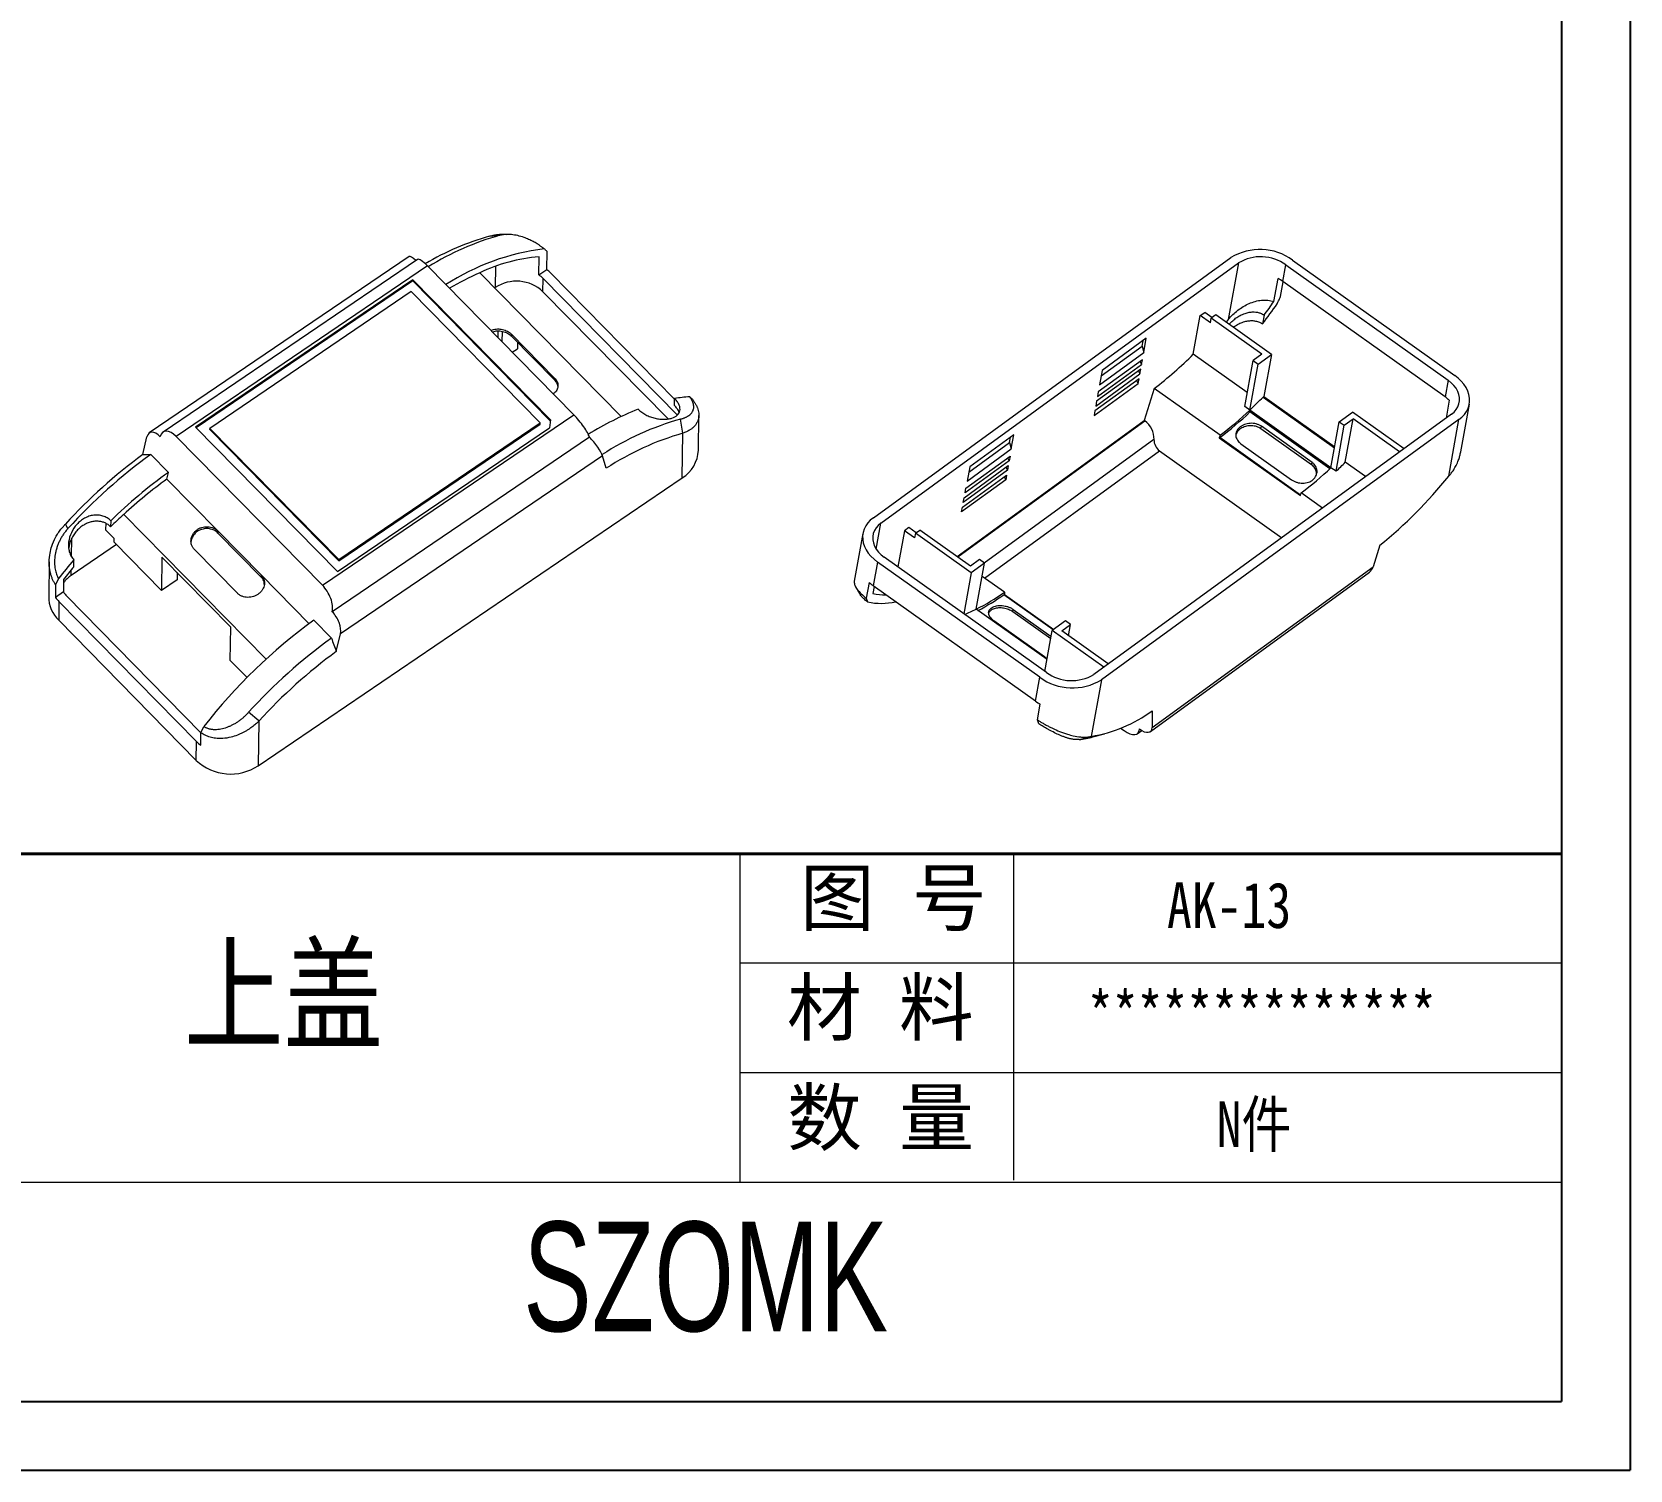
# Model space of a CAD drawing. Header units: inches. Extents: x 3010 to 3809, y 1126 to 1333.
# Drawn here: x 3184.9 to 3298.2, y 1128.8 to 1230.7 of the extents above; entities that cross this region are included whole.
import ezdxf

# ---------------------------------------------------------------- set-up
doc = ezdxf.new("R2010")
doc.units = ezdxf.units.IN
doc.header["$LTSCALE"] = 15
doc.layers.add('文字', color=81, linetype='Continuous')
doc.layers.add('粗实线', color=7, linetype='Continuous', lineweight=30)
doc.layers.add('细实线', color=3, linetype='Continuous', lineweight=9)
doc.styles.get("Standard").update_dxf_attribs({"font": 'txt', "bigfont": 'gbcbig.shx'})
doc.styles.add('宋体', font='', dxfattribs={"width": 0.8, "height": 3.5})
doc.styles.add('长仿宋', font='', dxfattribs={"width": 0.7, "height": 4})
doc.styles.get('宋体').set_extended_font_data('SimSun')
doc.styles.get('长仿宋').set_extended_font_data('SimSun')

msp = doc.modelspace()

# ---------------------------------------------------------------- linework, layer by layer
for p, q in [((3298.162, 1332.56), (3298.162, 1128.767)), ((3293.31, 1327.708), (3293.31, 1133.619)), ((3017.398, 1133.619), (3293.31, 1133.619)), ((3009.94, 1128.767), (3298.162, 1128.767))]:
    msp.add_line(p, q)
at = {"color": 7, "linetype": 'Continuous', "lineweight": 15}
for p, q in [((3217.355, 1216.184), (3218.1, 1216.255)), ((3221.414, 1213.834), (3221.434, 1215.116)), ((3211.662, 1214.746), (3193.254, 1202.251)), ((3212.262, 1214.552), (3194.233, 1202.314)), ((3212.97, 1214.082), (3195.168, 1201.998)), ((3223.329, 1203.54), (3212.97, 1214.082)), ((3220.85, 1213.451), (3220.87, 1214.741)), ((3220.85, 1213.451), (3221.414, 1213.834)), ((3244.551, 1196.244), (3269.886, 1214.68)), ((3245.089, 1195.861), (3270.424, 1214.297)), ((3270.424, 1214.297), (3269.702, 1210.291)), ((3273.571, 1212.98), (3273.783, 1214.158)), ((3273.783, 1214.158), (3285.271, 1205.99)), ((3274.253, 1214.5), (3285.741, 1206.331)), ((3211.917, 1213.108), (3196.526, 1202.661)), ((3211.916, 1213.029), (3196.572, 1202.614)), ((3211.916, 1213.029), (3211.917, 1213.108)), ((3221.658, 1203.115), (3211.916, 1213.029)), ((3221.667, 1203.187), (3211.917, 1213.108)), ((3216.663, 1213.6), (3226.68, 1203.407)), ((3221.14, 1212.261), (3221.155, 1213.193)), ((3221.155, 1213.193), (3230.666, 1203.515)), ((3230.471, 1204.656), (3221.711, 1213.57)), ((3272.928, 1211.559), (3273.222, 1213.191)), ((3273.405, 1211.915), (3273.594, 1212.963)), ((3285.059, 1204.811), (3273.571, 1212.98)), ((3211.818, 1212.266), (3197.539, 1202.574)), ((3220.958, 1202.965), (3211.818, 1212.266)), ((3217.763, 1212.552), (3217.72, 1212.524)), ((3230.004, 1203.241), (3221.14, 1212.261)), ((3267.221, 1207.833), (3267.714, 1210.569)), ((3267.714, 1210.569), (3268.027, 1210.797)), ((3268.432, 1210.058), (3267.714, 1210.569)), ((3268.542, 1210.431), (3268.027, 1210.797)), ((3268.432, 1210.058), (3268.493, 1210.395)), ((3268.806, 1210.623), (3268.493, 1210.395)), ((3272.083, 1207.843), (3268.493, 1210.395)), ((3272.755, 1207.815), (3268.806, 1210.623)), ((3272.234, 1210.601), (3272.122, 1209.978)), ((3217.943, 1209.475), (3217.936, 1209.028)), ((3218.252, 1209.449), (3218.241, 1208.718)), ((3218.915, 1209.242), (3218.913, 1209.106)), ((3218.915, 1209.242), (3221.962, 1206.141)), ((3269.702, 1210.291), (3269.543, 1210.098)), ((3218.913, 1209.106), (3221.96, 1206.005)), ((3218.974, 1207.972), (3219.334, 1208.217)), ((3219.341, 1208.67), (3219.334, 1208.217)), ((3260.695, 1206.305), (3263.59, 1208.411)), ((3263.891, 1208.957), (3260.763, 1206.681)), ((3263.59, 1208.411), (3263.658, 1208.788)), ((3263.59, 1208.411), (3263.709, 1207.947)), ((3263.709, 1207.947), (3263.891, 1208.957)), ((3260.429, 1204.829), (3263.557, 1207.105)), ((3263.618, 1207.442), (3260.49, 1205.166)), ((3260.581, 1205.671), (3263.709, 1207.947)), ((3263.449, 1207.319), (3263.557, 1207.105)), ((3263.557, 1207.105), (3263.618, 1207.442)), ((3271.047, 1205.112), (3267.221, 1207.833)), ((3270.87, 1204.131), (3271.457, 1207.387)), ((3271.229, 1203.875), (3271.816, 1207.132)), ((3272.083, 1207.843), (3271.457, 1207.387)), ((3271.457, 1207.387), (3271.816, 1207.132)), ((3271.816, 1207.132), (3272.755, 1207.815)), ((3272.755, 1207.815), (3272.217, 1204.833)), ((3221.962, 1206.141), (3221.96, 1206.005)), ((3263.375, 1206.094), (3260.247, 1203.818)), ((3260.308, 1204.155), (3263.436, 1206.431)), ((3263.496, 1206.768), (3260.369, 1204.492)), ((3260.763, 1206.681), (3260.581, 1205.671)), ((3263.206, 1205.972), (3263.314, 1205.758)), ((3263.314, 1205.758), (3263.375, 1206.094)), ((3263.328, 1206.645), (3263.436, 1206.431)), ((3263.436, 1206.431), (3263.496, 1206.768)), ((3285.271, 1205.99), (3285.059, 1204.811)), ((3230.464, 1204.191), (3230.472, 1204.684)), ((3260.186, 1203.482), (3263.314, 1205.758)), ((3260.49, 1205.166), (3260.429, 1204.829)), ((3264.455, 1205.404), (3263.745, 1203.145)), ((3269.122, 1202.086), (3264.455, 1205.404)), ((3272.166, 1204.796), (3272.217, 1204.833)), ((3272.166, 1204.796), (3277.227, 1201.198)), ((3272.217, 1204.833), (3277.239, 1201.263)), ((3285.503, 1203.575), (3260.167, 1185.139)), ((3260.247, 1203.818), (3260.186, 1203.482)), ((3260.369, 1204.492), (3260.308, 1204.155)), ((3271.229, 1203.875), (3270.87, 1204.131)), ((3276.973, 1199.791), (3271.229, 1203.875)), ((3271.236, 1203.738), (3271.229, 1203.875)), ((3276.893, 1199.716), (3271.236, 1203.738)), ((3277.56, 1203.048), (3278.499, 1203.731)), ((3282.149, 1201.135), (3278.499, 1203.731)), ((3285.356, 1204.563), (3285.129, 1203.304)), ((3286.167, 1200.912), (3286.778, 1204.298)), ((3196.526, 1202.661), (3206.58, 1192.43)), ((3197.538, 1202.494), (3197.539, 1202.574)), ((3197.538, 1202.494), (3206.678, 1193.193)), ((3197.539, 1202.574), (3206.68, 1193.273)), ((3205.527, 1191.457), (3223.329, 1203.54)), ((3206.58, 1192.43), (3221.601, 1202.625)), ((3206.678, 1193.193), (3220.957, 1202.885)), ((3206.68, 1193.273), (3220.958, 1202.965)), ((3220.957, 1202.885), (3220.958, 1202.965)), ((3221.667, 1203.187), (3221.601, 1202.625)), ((3231.066, 1202.232), (3230.898, 1203.233)), ((3232.156, 1201.032), (3232.194, 1203.497)), ((3250.487, 1193.498), (3263.745, 1203.145)), ((3286.041, 1203.193), (3260.706, 1184.756)), ((3263.745, 1203.145), (3263.79, 1203.112)), ((3272.011, 1202.548), (3272.042, 1202.72)), ((3275.601, 1199.995), (3272.011, 1202.548)), ((3275.632, 1200.167), (3272.042, 1202.72)), ((3276.973, 1199.791), (3277.56, 1203.048)), ((3277.332, 1199.536), (3277.919, 1202.792)), ((3277.56, 1203.048), (3277.919, 1202.792)), ((3277.919, 1202.792), (3278.545, 1203.248)), ((3277.991, 1200.175), (3278.545, 1203.248)), ((3281.836, 1200.907), (3278.545, 1203.248)), ((3285.319, 1199.187), (3286.041, 1203.193)), ((3192.791, 1200.719), (3193.087, 1201.979)), ((3205.527, 1191.457), (3195.168, 1201.998)), ((3224.44, 1201.953), (3206.22, 1189.586)), ((3231.017, 1199.066), (3231.066, 1202.232)), ((3251.312, 1199.477), (3254.207, 1201.583)), ((3254.508, 1202.129), (3251.38, 1199.853)), ((3254.207, 1201.583), (3254.275, 1201.959)), ((3254.207, 1201.583), (3254.325, 1201.119)), ((3254.325, 1201.119), (3254.508, 1202.129)), ((3269.122, 1202.086), (3269.062, 1201.895)), ((3269.062, 1201.895), (3269.097, 1201.921)), ((3269.062, 1201.895), (3274.806, 1197.811)), ((3270.596, 1201.482), (3274.186, 1198.93)), ((3194.609, 1199.459), (3193.36, 1200.731)), ((3225.365, 1200.63), (3206.798, 1188.027)), ((3225.628, 1199.749), (3225.365, 1200.63)), ((3254.174, 1200.277), (3251.046, 1198.001)), ((3251.107, 1198.337), (3254.234, 1200.614)), ((3251.198, 1198.843), (3254.325, 1201.119)), ((3254.066, 1200.491), (3254.174, 1200.277)), ((3254.234, 1200.614), (3254.174, 1200.277)), ((3264.822, 1200.985), (3273.482, 1194.828)), ((3275.601, 1199.995), (3275.632, 1200.167)), ((3279.427, 1199.154), (3277.991, 1200.175)), ((3194.497, 1198.982), (3194.609, 1199.459)), ((3200.976, 1178.675), (3231.017, 1199.066)), ((3250.864, 1196.99), (3253.992, 1199.266)), ((3254.052, 1199.603), (3250.924, 1197.327)), ((3250.985, 1197.664), (3254.113, 1199.94)), ((3251.38, 1199.853), (3251.198, 1198.843)), ((3253.823, 1199.144), (3253.931, 1198.93)), ((3253.992, 1199.266), (3253.931, 1198.93)), ((3253.944, 1199.817), (3254.052, 1199.603)), ((3254.113, 1199.94), (3254.052, 1199.603)), ((3277.332, 1199.536), (3276.973, 1199.791)), ((3194.497, 1198.982), (3198.123, 1195.293)), ((3253.931, 1198.93), (3250.803, 1196.653)), ((3251.046, 1198.001), (3251.107, 1198.337)), ((3274.806, 1197.811), (3274.866, 1198.002)), ((3276.372, 1196.931), (3274.866, 1198.002)), ((3250.803, 1196.653), (3250.864, 1196.99)), ((3250.924, 1197.327), (3250.985, 1197.664)), ((3187.493, 1195.48), (3187.314, 1195.793)), ((3190.165, 1195.848), (3190.158, 1195.395)), ((3190.519, 1196.033), (3190.512, 1195.601)), ((3191.443, 1196.482), (3201.527, 1186.221)), ((3190.158, 1195.395), (3190.767, 1194.775)), ((3190.763, 1194.509), (3190.767, 1194.775)), ((3190.763, 1194.509), (3194.114, 1191.099)), ((3198.123, 1195.293), (3198.121, 1195.159)), ((3201.167, 1192.059), (3198.121, 1195.159)), ((3198.123, 1195.293), (3201.17, 1192.193)), ((3243.814, 1195.138), (3243.203, 1191.752)), ((3246.758, 1195.319), (3246.295, 1192.753)), ((3247.071, 1195.547), (3246.758, 1195.319)), ((3247.476, 1194.809), (3246.758, 1195.319)), ((3247.585, 1195.181), (3247.071, 1195.547)), ((3247.537, 1195.146), (3247.476, 1194.809)), ((3247.537, 1195.146), (3247.85, 1195.373)), ((3251.486, 1192.338), (3247.537, 1195.146)), ((3251.44, 1192.821), (3247.85, 1195.373)), ((3190.93, 1194.339), (3187.722, 1192.161)), ((3194.151, 1193.456), (3194.114, 1191.099)), ((3199.026, 1188.495), (3194.151, 1193.456)), ((3199.498, 1190.893), (3196.451, 1193.994)), ((3256.808, 1185.278), (3245.32, 1193.446)), ((3280.438, 1194.293), (3279.958, 1192.767)), ((3186.164, 1193.125), (3186.126, 1190.66)), ((3187.9, 1192.769), (3187.907, 1193.262)), ((3195.235, 1192.353), (3195.227, 1191.854)), ((3206.678, 1193.193), (3206.68, 1193.273)), ((3244.851, 1193.105), (3244.548, 1191.421)), ((3256.339, 1184.936), (3244.851, 1193.105)), ((3251.486, 1192.338), (3250.962, 1189.435)), ((3252.065, 1193.276), (3251.44, 1192.821)), ((3252.424, 1193.02), (3251.486, 1192.338)), ((3251.837, 1189.764), (3252.424, 1193.02)), ((3252.424, 1193.02), (3252.065, 1193.276)), ((3264.18, 1181.093), (3279.694, 1192.383)), ((3264.299, 1181.373), (3279.958, 1192.767)), ((3186.618, 1191.484), (3186.604, 1190.601)), ((3186.821, 1191.928), (3186.618, 1191.484)), ((3187.182, 1191.874), (3187.168, 1190.984)), ((3195.227, 1191.854), (3194.114, 1191.099)), ((3201.17, 1192.193), (3201.167, 1192.059)), ((3201.17, 1192.193), (3204.569, 1188.733)), ((3244.244, 1191.665), (3244.043, 1190.548)), ((3244.606, 1191.38), (3244.516, 1190.884)), ((3256.036, 1183.252), (3244.548, 1191.421)), ((3253.837, 1190.963), (3252.256, 1192.088)), ((3187.168, 1190.984), (3186.604, 1190.601)), ((3186.855, 1190.306), (3186.835, 1188.975)), ((3186.855, 1190.306), (3196.606, 1180.385)), ((3196.917, 1181.012), (3187.412, 1190.684)), ((3244.043, 1190.548), (3244.14, 1190.279)), ((3253.836, 1190.815), (3253.802, 1190.791)), ((3253.837, 1190.963), (3253.836, 1190.815)), ((3253.836, 1190.815), (3257.333, 1188.329)), ((3186.835, 1188.975), (3196.585, 1179.054)), ((3206.157, 1187.709), (3204.908, 1188.98)), ((3256.858, 1186.193), (3251.837, 1189.764)), ((3256.687, 1186.381), (3253.097, 1188.934)), ((3254.435, 1189.576), (3254.466, 1189.744)), ((3257.124, 1187.664), (3254.435, 1189.576)), ((3254.466, 1189.744), (3257.154, 1187.833)), ((3258.168, 1188.936), (3257.23, 1188.253)), ((3258.527, 1188.681), (3258.168, 1188.936)), ((3198.989, 1186.138), (3199.026, 1188.495)), ((3206.502, 1186.767), (3206.798, 1188.027)), ((3256.706, 1185.35), (3257.23, 1188.253)), ((3260.88, 1185.658), (3257.23, 1188.253)), ((3257.902, 1188.226), (3258.527, 1188.681)), ((3261.193, 1185.885), (3257.902, 1188.226)), ((3258.383, 1187.883), (3258.527, 1188.681)), ((3198.989, 1186.138), (3200.18, 1184.926)), ((3256.036, 1183.252), (3256.339, 1184.936)), ((3260.706, 1184.756), (3259.984, 1180.751)), ((3201.025, 1181.842), (3200.29, 1182.458)), ((3256.177, 1181.92), (3256.378, 1183.037)), ((3264.308, 1182.556), (3264.299, 1181.373)), ((3196.903, 1180.122), (3196.917, 1181.005)), ((3196.917, 1181.005), (3197.12, 1181.449)), ((3201.025, 1181.841), (3200.976, 1178.675)), ((3256.274, 1181.651), (3256.177, 1181.92)), ((3260.109, 1180.711), (3260.923, 1180.928)), ((3262.073, 1181.33), (3262.313, 1181.159)), ((3263.254, 1180.94), (3263.567, 1181.168)), ((3196.585, 1179.054), (3196.606, 1180.385)), ((3259.128, 1180.525), (3259.984, 1180.751))]:
    msp.add_line(p, q, dxfattribs=at)
at = {"color": 8, "linetype": 'Continuous', "lineweight": 15}
for p, q in [((3217.786, 1214.052), (3217.763, 1212.552)), ((3250.533, 1193.465), (3263.79, 1203.112)), ((3264.435, 1201.783), (3252.409, 1193.031)), ((3274.819, 1197.852), (3269.097, 1201.921)), ((3252.428, 1191.966), (3264.822, 1200.985)), ((3244.757, 1194.015), (3245.089, 1195.861)), ((3187.743, 1193.485), (3187.763, 1194.788)), ((3187.722, 1192.161), (3187.728, 1192.561)), ((3257.3, 1188.304), (3253.802, 1190.791))]:
    msp.add_line(p, q, dxfattribs=at)
at = {"color": 7, "linetype": 'Continuous', "lineweight": 15, "flags": 128}
for points in [[(3285.503, 1203.575), (3285.691, 1203.735), (3285.846, 1203.913), (3285.964, 1204.108), (3286.044, 1204.315), (3286.084, 1204.532), (3286.083, 1204.754), (3286.041, 1204.978), (3285.959, 1205.199), (3285.839, 1205.415), (3285.683, 1205.621), (3285.492, 1205.813), (3285.271, 1205.99)], [(3286.041, 1203.193), (3286.254, 1203.369), (3286.435, 1203.563), (3286.582, 1203.774), (3286.692, 1203.999), (3286.765, 1204.234), (3286.799, 1204.477), (3286.795, 1204.725), (3286.752, 1204.974), (3286.67, 1205.222), (3286.552, 1205.465), (3286.397, 1205.7), (3286.209, 1205.925), (3285.989, 1206.136), (3285.741, 1206.331)], [(3244.551, 1196.244), (3244.338, 1196.068), (3244.157, 1195.873), (3244.01, 1195.662), (3243.9, 1195.437), (3243.827, 1195.202), (3243.792, 1194.959), (3243.797, 1194.712), (3243.84, 1194.462), (3243.921, 1194.214), (3244.04, 1193.971), (3244.195, 1193.736), (3244.383, 1193.511), (3244.603, 1193.3), (3244.851, 1193.105)], [(3245.089, 1195.861), (3244.901, 1195.701), (3244.746, 1195.523), (3244.628, 1195.328), (3244.548, 1195.121), (3244.508, 1194.904), (3244.509, 1194.682), (3244.551, 1194.458), (3244.632, 1194.237), (3244.753, 1194.021), (3244.909, 1193.815), (3245.1, 1193.623), (3245.32, 1193.446)]]:
    msp.add_lwpolyline(points, dxfattribs=at)
at = {"color": 7, "linetype": 'Continuous', "lineweight": 15}
for centre, radius, start, end in [((3222.341, 1198.244), 18.62, 105.53413, 120.79679), ((3223.489, 1197.047), 19.95, 105.67103, 121.64971), ((3223.212, 1199.004), 16.406, 96.90082, 123.02782), ((3271.934, 1211.3), 3.951, 54.06951, 121.2142), ((3221.967, 1202.373), 12.417, 95.06502, 115.28788), ((3219.649, 1211.54), 2.894, 44.55185, 52.422), ((3271.999, 1211.685), 3.05, 54.19599, 121.08773), ((3225.886, 1192.896), 22.665, 114.01272, 120.10021), ((3219.268, 1210.276), 2.729, 46.66888, 123.46613), ((3219.551, 1211.612), 2.252, 44.58618, 54.76258), ((3271.931, 1210.665), 2.837, 54.67944, 62.91843), ((3239.837, 1234.807), 40.441, 323.2352, 324.91092), ((3238.648, 1235.651), 42.185, 322.51279, 324.91307), ((3248.119, 1226.797), 26.917, 307.36772, 315.20842), ((3232.057, 1195.927), 8.9, 93.33666, 100.26189), ((3249.79, 1226.632), 31.265, 313.29349, 315.70083), ((3283.649, 1202.82), 2.44, 45.59681, 54.70889), ((3236.388, 1182.656), 22.909, 111.77043, 121.67441), ((3253.276, 1222.717), 26.13, 307.26375, 313.42115), ((3253.541, 1222.567), 25.734, 307.26376, 313.42114), ((3236.516, 1183.43), 20.585, 105.83934, 122.89997), ((3236.495, 1183.144), 19.845, 105.87813, 123.20444), ((3214.598, 1170.965), 36.89, 126.23915, 137.69797), ((3215.952, 1169.588), 38.475, 125.95906, 137.70405), ((3229.712, 1201.134), 2.445, 302.22921, 357.61074), ((3256.212, 1221.961), 30.805, 313.28334, 314.99058), ((3216.731, 1168.896), 37.73, 125.89754, 134.00613), ((3259.285, 1218.482), 25.734, 307.26376, 313.42114), ((3259.897, 1219.661), 32.641, 308.99743, 321.15269), ((3215.593, 1170.11), 35.758, 126.1542, 132.48131), ((3216.947, 1168.574), 37.805, 132.42319, 134.36523), ((3215.655, 1169.568), 36.487, 139.50621, 142.20773), ((3214.506, 1170.691), 34.574, 140.3138, 142.21515), ((3188.906, 1190.394), 2.128, 123.8065, 144.29596), ((3246.419, 1194.059), 3.235, 227.75367, 234.65606), ((3188.457, 1190.649), 2.331, 179.73569, 225.90453), ((3188.766, 1192.187), 2.68, 216.271, 224.55421), ((3188.863, 1192.115), 2.038, 213.71536, 224.59084), ((3245.097, 1194.711), 4.534, 257.81418, 283.16939), ((3245.36, 1194.379), 3.596, 256.43366, 271.31819), ((3244.909, 1203.587), 15.463, 296.62012, 305.27131), ((3244.596, 1203.825), 15.957, 297.50773, 305.23513), ((3227.542, 1157.785), 38.541, 125.96322, 142.12196), ((3247.121, 1199.286), 10.626, 291.48726, 296.3475), ((3228.749, 1156.566), 38.475, 125.95906, 137.70403), ((3228.346, 1156.972), 36.944, 126.24766, 137.68943), ((3258.658, 1188.136), 3.951, 234.06951, 301.2142), ((3258.593, 1187.751), 3.05, 234.19599, 301.08773), ((3258.138, 1186.215), 3.633, 234.64254, 241.03073), ((3258.296, 1190.877), 10.266, 279.46095, 305.84432), ((3198.668, 1182.415), 2.894, 224.55185, 232.422), ((3258.439, 1186.871), 6.383, 276.19858, 285.173), ((3199.019, 1181.626), 3.541, 226.58169, 303.55331)]:
    msp.add_arc(centre, radius, start, end, dxfattribs=at)
for centre, major_axis, ratio, start_param, end_param in [((3212.415, 1213.807), (-0.756, 0.937), 0.2004013, 5.3206894, 6.2665803), ((3213.166, 1213.424), (-0.907, 1.124), 0.2004013, 5.1671886, 6.2665803), ((3193.849, 1201.204), (-0.566, 1.064), 0.5093517, 5.238594, 6.8093903), ((3194.947, 1201.058), (-0.679, 1.277), 0.5093517, 5.238594, 6.8093903), ((3223.525, 1202.883), (-0.907, 1.124), 0.2004013, 3.5963922, 5.1671886), ((3263.492, 1202.164), (-0.553, 1.073), 0.7153134, 4.019691, 5.3378071), ((3224.603, 1201.405), (-0.756, 0.937), 0.2004013, 3.5963922, 5.1671886), ((3265.002, 1201.555), (-0.332, 0.644), 0.7153134, 0.8780984, 2.1962144), ((3279.06, 1193.406), (-0.553, 1.073), 0.7153134, 3.251579, 3.7670108), ((3205.306, 1190.516), (-0.679, 1.277), 0.5093517, 3.6677976, 5.238594), ((3206.036, 1188.803), (-0.566, 1.064), 0.5093517, 3.6677976, 5.238594), ((3262.32, 1182.042), (-0.956, 1.083), 0.4573783, 2.043097, 3.6138933), ((3263.402, 1182.011), (-0.797, 0.903), 0.4573783, 2.043097, 3.6138933)]:
    msp.add_ellipse(centre, major_axis=major_axis, ratio=ratio, start_param=start_param, end_param=end_param, dxfattribs=at)
for points, knots in [([(3217.355, 1216.184), (3217.407, 1216.201), (3217.528, 1216.241), (3217.746, 1216.29), (3218.027, 1216.328), (3218.312, 1216.339), (3218.506, 1216.327), (3218.577, 1216.323)], [0, 0, 0, 0, 0.1443399, 0.3321538, 0.5634376, 0.8381808, 1, 1, 1, 1]), ([(3221.241, 1215.291), (3221.219, 1215.308), (3221.176, 1215.343), (3221.109, 1215.394), (3221.039, 1215.446), (3220.968, 1215.496), (3220.894, 1215.547), (3220.818, 1215.597), (3220.668, 1215.691), (3220.438, 1215.823), (3220.126, 1215.976), (3219.76, 1216.12), (3219.347, 1216.242), (3218.99, 1216.3), (3218.732, 1216.318), (3218.564, 1216.319), (3218.403, 1216.309), (3218.247, 1216.289), (3218.149, 1216.266), (3218.1, 1216.255)], [0, 0, 0, 0, 0.021867, 0.0439502, 0.0662979, 0.0889566, 0.1119709, 0.1353834, 0.1592346, 0.2494256, 0.3413514, 0.4367467, 0.5754863, 0.7168001, 0.7739882, 0.8306997, 0.8871358, 0.9435009, 1, 1, 1, 1]), ([(3218.676, 1216.317), (3218.656, 1216.317), (3218.619, 1216.318), (3218.594, 1216.32), (3218.584, 1216.321), (3218.58, 1216.321)], [0, 0, 0, 0, 0.3981155, 0.7305299, 1, 1, 1, 1]), ([(3221.434, 1215.116), (3221.408, 1215.14), (3221.381, 1215.164), (3221.354, 1215.188), (3221.335, 1215.205), (3221.316, 1215.222), (3221.297, 1215.239), (3221.278, 1215.256), (3221.259, 1215.273), (3221.24, 1215.29)], [0, 0, 0, 0, 0.0005303301, 0.0005303301, 0.0005303301, 0.0009046612, 0.0009046612, 0.0009046612, 0.0012789924, 0.0012789924, 0.0012789924, 0.0012789924]), ([(3269.702, 1210.291), (3269.901, 1210.534), (3270.125, 1210.75), (3270.498, 1211.035), (3270.629, 1211.125), (3270.898, 1211.285), (3271.036, 1211.356), (3271.318, 1211.48), (3271.462, 1211.532), (3271.759, 1211.614), (3271.908, 1211.643), (3272.131, 1211.666), (3272.205, 1211.67), (3272.355, 1211.67), (3272.429, 1211.667), (3272.649, 1211.643), (3272.791, 1211.61), (3272.928, 1211.559)], [0, 0, 0, 0, 0.25, 0.25, 0.375, 0.375, 0.5, 0.5, 0.625, 0.625, 0.75, 0.75, 0.8125, 0.8125, 0.875, 0.875, 1, 1, 1, 1]), ([(3273.167, 1211.402), (3273.2, 1211.473), (3273.233, 1211.544), (3273.266, 1211.615), (3273.289, 1211.665), (3273.312, 1211.715), (3273.335, 1211.765), (3273.359, 1211.815), (3273.382, 1211.865), (3273.405, 1211.915)], [0, 0, 0, 0, 0.0005303301, 0.0005303301, 0.0005303301, 0.0009046374, 0.0009046374, 0.0009046374, 0.0012789449, 0.0012789449, 0.0012789449, 0.0012789449]), ([(3269.76, 1209.945), (3269.762, 1209.948), (3269.833, 1210.044), (3270.011, 1210.21), (3270.295, 1210.437), (3270.619, 1210.623), (3270.944, 1210.75), (3271.253, 1210.817), (3271.521, 1210.833), (3271.768, 1210.805), (3272.009, 1210.739), (3272.154, 1210.65), (3272.234, 1210.601)], [0, 0, 0, 0, 0.0038527, 0.1281375, 0.2524316, 0.3849233, 0.5173208, 0.619493, 0.7215734, 0.8077092, 0.8937862, 1, 1, 1, 1]), ([(3217.465, 1209.507), (3217.474, 1209.514), (3217.571, 1209.58), (3217.826, 1209.625), (3218.191, 1209.621), (3218.551, 1209.511), (3218.787, 1209.365), (3218.891, 1209.265), (3218.915, 1209.242)], [0, 0, 0, 0, 0.0228302, 0.2501602, 0.4791753, 0.7075603, 0.9324344, 1, 1, 1, 1]), ([(3217.547, 1209.406), (3217.637, 1209.435), (3217.836, 1209.5), (3218.191, 1209.483), (3218.548, 1209.376), (3218.785, 1209.229), (3218.889, 1209.129), (3218.913, 1209.106)], [0, 0, 0, 0, 0.200673, 0.4448908, 0.6884189, 0.928088, 1, 1, 1, 1]), ([(3270.056, 1209.734), (3270.103, 1209.77), (3270.247, 1209.883), (3270.52, 1210.026), (3270.84, 1210.145), (3271.147, 1210.205), (3271.43, 1210.216), (3271.706, 1210.176), (3271.94, 1210.094), (3272.069, 1210.012), (3272.122, 1209.978)], [0, 0, 0, 0, 0.07796858, 0.23919321, 0.40031287, 0.52754954, 0.65468169, 0.78286988, 0.91093734, 1, 1, 1, 1]), ([(3221.962, 1206.141), (3222.029, 1206.059), (3222.163, 1205.895), (3222.227, 1205.614), (3222.173, 1205.345), (3222.046, 1205.138), (3221.91, 1205.056), (3221.866, 1205.029)], [0, 0, 0, 0, 0.2210777, 0.4420673, 0.6654941, 0.8929653, 1, 1, 1, 1]), ([(3221.96, 1206.005), (3222.029, 1205.923), (3222.155, 1205.776), (3222.181, 1205.609), (3222.192, 1205.535)], [0, 0, 0, 0, 0.554561, 1, 1, 1, 1]), ([(3227.891, 1203.931), (3227.967, 1203.854), (3228.05, 1203.783), (3228.233, 1203.649), (3228.333, 1203.587), (3228.54, 1203.479), (3228.648, 1203.431), (3228.87, 1203.349), (3228.981, 1203.316), (3229.204, 1203.264), (3229.316, 1203.245), (3229.531, 1203.222), (3229.636, 1203.217), (3229.838, 1203.22), (3229.934, 1203.228), (3230.115, 1203.255), (3230.199, 1203.275), (3230.435, 1203.35), (3230.562, 1203.419), (3230.757, 1203.595), (3230.819, 1203.699), (3230.857, 1203.881), (3230.859, 1203.945), (3230.843, 1204.08), (3230.823, 1204.152), (3230.762, 1204.3), (3230.72, 1204.375), (3230.613, 1204.528), (3230.547, 1204.607), (3230.472, 1204.684)], [0, 0, 0, 0, 0.0625, 0.0625, 0.125, 0.125, 0.1875, 0.1875, 0.25, 0.25, 0.3125, 0.3125, 0.375, 0.375, 0.4375, 0.4375, 0.5, 0.5, 0.625, 0.625, 0.75, 0.75, 0.8125, 0.8125, 0.875, 0.875, 0.9375, 0.9375, 1, 1, 1, 1]), ([(3230.898, 1203.233), (3230.927, 1203.241), (3230.987, 1203.257), (3231.071, 1203.284), (3231.151, 1203.313), (3231.227, 1203.345), (3231.299, 1203.378), (3231.367, 1203.415), (3231.432, 1203.454), (3231.551, 1203.535), (3231.695, 1203.673), (3231.811, 1203.89), (3231.843, 1204.14), (3231.788, 1204.363), (3231.716, 1204.527), (3231.666, 1204.621), (3231.608, 1204.715), (3231.562, 1204.779), (3231.539, 1204.811)], [0, 0, 0, 0, 0.0352213, 0.0703539, 0.1054474, 0.1405517, 0.1757164, 0.2109912, 0.246425, 0.2820662, 0.4229422, 0.5616025, 0.7034475, 0.8390982, 0.8809118, 0.9215056, 0.9611168, 1, 1, 1, 1]), ([(3231.539, 1204.811), (3231.565, 1204.787), (3231.592, 1204.763), (3231.619, 1204.739), (3231.638, 1204.722), (3231.657, 1204.705), (3231.676, 1204.688), (3231.695, 1204.671), (3231.714, 1204.654), (3231.732, 1204.636)], [0, 0, 0, 0, 0.0005303301, 0.0005303301, 0.0005303301, 0.0009046374, 0.0009046374, 0.0009046374, 0.0012789449, 0.0012789449, 0.0012789449, 0.0012789449]), ([(3230.798, 1203.7), (3230.78, 1203.744), (3230.74, 1203.839), (3230.633, 1204.005), (3230.524, 1204.125), (3230.464, 1204.191)], [0, 0, 0, 0, 0.2825276, 0.6036967, 1, 1, 1, 1]), ([(3231.732, 1204.637), (3231.751, 1204.612), (3231.789, 1204.563), (3231.842, 1204.489), (3231.893, 1204.414), (3231.939, 1204.339), (3231.983, 1204.263), (3232.022, 1204.187), (3232.058, 1204.111), (3232.134, 1203.928), (3232.209, 1203.633), (3232.188, 1203.28), (3232.058, 1202.946), (3231.866, 1202.703), (3231.649, 1202.526), (3231.487, 1202.421), (3231.333, 1202.341), (3231.195, 1202.28), (3231.106, 1202.247), (3231.066, 1202.232)], [0, 0, 0, 0, 0.02317, 0.046579, 0.070239, 0.0941613, 0.1183571, 0.1428371, 0.1676116, 0.1926907, 0.3216123, 0.4666251, 0.5814865, 0.733301, 0.8041449, 0.8662374, 0.9195774, 0.9641646, 1, 1, 1, 1]), ([(3272.042, 1202.72), (3271.988, 1202.758), (3271.931, 1202.791), (3271.808, 1202.848), (3271.742, 1202.871), (3271.608, 1202.907), (3271.539, 1202.92), (3271.398, 1202.934), (3271.326, 1202.935), (3271.114, 1202.924), (3270.973, 1202.894), (3270.783, 1202.822), (3270.722, 1202.793), (3270.608, 1202.728), (3270.556, 1202.691), (3270.462, 1202.611), (3270.419, 1202.567), (3270.347, 1202.475), (3270.317, 1202.427), (3270.27, 1202.326), (3270.253, 1202.273), (3270.233, 1202.167), (3270.23, 1202.114), (3270.238, 1202.006), (3270.249, 1201.953), (3270.284, 1201.848), (3270.309, 1201.797), (3270.371, 1201.698), (3270.408, 1201.651), (3270.493, 1201.562), (3270.542, 1201.52), (3270.596, 1201.482)], [0, 0, 0, 0, 0.0625, 0.0625, 0.125, 0.125, 0.1875, 0.1875, 0.25, 0.25, 0.375, 0.375, 0.4375, 0.4375, 0.5, 0.5, 0.5625, 0.5625, 0.625, 0.625, 0.6875, 0.6875, 0.75, 0.75, 0.8125, 0.8125, 0.875, 0.875, 0.9375, 0.9375, 1, 1, 1, 1]), ([(3272.011, 1202.548), (3271.913, 1202.604), (3271.719, 1202.717), (3271.357, 1202.776), (3270.992, 1202.745), (3270.656, 1202.621), (3270.385, 1202.425), (3270.295, 1202.255), (3270.251, 1202.172)], [0, 0, 0, 0, 0.1649737, 0.3298816, 0.4966083, 0.6663529, 0.8375166, 1, 1, 1, 1]), ([(3274.186, 1198.93), (3274.239, 1198.891), (3274.297, 1198.858), (3274.419, 1198.798), (3274.484, 1198.773), (3274.619, 1198.732), (3274.687, 1198.716), (3274.828, 1198.696), (3274.9, 1198.691), (3275.111, 1198.692), (3275.252, 1198.716), (3275.441, 1198.781), (3275.502, 1198.809), (3275.615, 1198.873), (3275.667, 1198.909), (3275.761, 1198.989), (3275.803, 1199.034), (3275.874, 1199.129), (3275.904, 1199.179), (3275.951, 1199.285), (3275.968, 1199.34), (3275.989, 1199.451), (3275.992, 1199.508), (3275.985, 1199.622), (3275.975, 1199.678), (3275.941, 1199.789), (3275.917, 1199.843), (3275.856, 1199.947), (3275.819, 1199.995), (3275.734, 1200.086), (3275.685, 1200.129), (3275.632, 1200.167)], [0, 0, 0, 0, 0.0625, 0.0625, 0.125, 0.125, 0.1875, 0.1875, 0.25, 0.25, 0.375, 0.375, 0.4375, 0.4375, 0.5, 0.5, 0.5625, 0.5625, 0.625, 0.625, 0.6875, 0.6875, 0.75, 0.75, 0.8125, 0.8125, 0.875, 0.875, 0.9375, 0.9375, 1, 1, 1, 1]), ([(3285.319, 1199.187), (3285.366, 1199.241), (3285.473, 1199.366), (3285.636, 1199.592), (3285.813, 1199.882), (3285.962, 1200.196), (3286.07, 1200.5), (3286.133, 1200.729), (3286.157, 1200.865), (3286.165, 1200.913)], [0, 0, 0, 0, 0.1085304, 0.2497494, 0.4236536, 0.6302355, 0.7841151, 0.9240031, 1, 1, 1, 1]), ([(3275.938, 1199.264), (3275.947, 1199.309), (3275.976, 1199.451), (3275.891, 1199.692), (3275.742, 1199.888), (3275.627, 1199.975), (3275.601, 1199.995)], [0, 0, 0, 0, 0.168088, 0.5328868, 0.8920777, 1, 1, 1, 1]), ([(3186.618, 1191.484), (3186.599, 1191.514), (3186.559, 1191.573), (3186.504, 1191.668), (3186.452, 1191.766), (3186.404, 1191.869), (3186.36, 1191.975), (3186.32, 1192.086), (3186.283, 1192.201), (3186.251, 1192.319), (3186.224, 1192.442), (3186.177, 1192.702), (3186.147, 1193.137), (3186.205, 1193.695), (3186.355, 1194.281), (3186.558, 1194.758), (3186.791, 1195.154), (3186.978, 1195.415), (3187.15, 1195.623), (3187.264, 1195.741), (3187.314, 1195.793)], [0, 0, 0, 0, 0.0240776, 0.0484984, 0.0732767, 0.0984259, 0.1239589, 0.1498883, 0.1762257, 0.2029824, 0.2301693, 0.2577965, 0.3744795, 0.508611, 0.6117422, 0.7541642, 0.8315469, 0.898314, 0.9544647, 1, 1, 1, 1]), ([(3190.519, 1196.033), (3190.444, 1196.11), (3190.36, 1196.176), (3190.177, 1196.288), (3190.076, 1196.333), (3189.869, 1196.399), (3189.761, 1196.42), (3189.538, 1196.438), (3189.426, 1196.435), (3189.202, 1196.406), (3189.089, 1196.38), (3188.872, 1196.307), (3188.767, 1196.261), (3188.563, 1196.148), (3188.466, 1196.083), (3188.284, 1195.938), (3188.199, 1195.858), (3187.96, 1195.596), (3187.831, 1195.4), (3187.632, 1194.97), (3187.567, 1194.746), (3187.527, 1194.397), (3187.524, 1194.281), (3187.539, 1194.052), (3187.558, 1193.938), (3187.619, 1193.721), (3187.66, 1193.619), (3187.766, 1193.428), (3187.832, 1193.339), (3187.907, 1193.262)], [0, 0, 0, 0, 0.0625, 0.0625, 0.125, 0.125, 0.1875, 0.1875, 0.25, 0.25, 0.3125, 0.3125, 0.375, 0.375, 0.4375, 0.4375, 0.5, 0.5, 0.625, 0.625, 0.75, 0.75, 0.8125, 0.8125, 0.875, 0.875, 0.9375, 0.9375, 1, 1, 1, 1]), ([(3190.512, 1195.601), (3190.454, 1195.655), (3190.335, 1195.763), (3190.123, 1195.88), (3189.89, 1195.961), (3189.643, 1196), (3189.386, 1195.997), (3189.123, 1195.953), (3188.858, 1195.864), (3188.595, 1195.729), (3188.343, 1195.548), (3188.105, 1195.319), (3187.894, 1195.044), (3187.719, 1194.726), (3187.594, 1194.401), (3187.56, 1194.18), (3187.545, 1194.081)], [0, 0, 0, 0, 0.0619642, 0.1257747, 0.1877276, 0.2513941, 0.3150458, 0.3803074, 0.4487081, 0.5187542, 0.5941198, 0.6712778, 0.7546636, 0.840181, 0.9287736, 1, 1, 1, 1]), ([(3187.493, 1195.48), (3187.464, 1195.447), (3187.405, 1195.381), (3187.322, 1195.279), (3187.242, 1195.175), (3187.167, 1195.069), (3187.096, 1194.96), (3187.029, 1194.85), (3186.966, 1194.737), (3186.908, 1194.622), (3186.853, 1194.506), (3186.803, 1194.387), (3186.757, 1194.266), (3186.714, 1194.142), (3186.676, 1194.017), (3186.642, 1193.89), (3186.585, 1193.644), (3186.533, 1193.279), (3186.54, 1192.89), (3186.579, 1192.608), (3186.619, 1192.421), (3186.673, 1192.246), (3186.739, 1192.08), (3186.794, 1191.978), (3186.821, 1191.928)], [0, 0, 0, 0, 0.0344458, 0.0685908, 0.1024764, 0.1361452, 0.1696404, 0.2030059, 0.2362862, 0.269526, 0.3027705, 0.3360644, 0.3694525, 0.4029793, 0.4366885, 0.4706232, 0.5048257, 0.6324339, 0.7544561, 0.8063173, 0.8564151, 0.9051212, 0.9528397, 1, 1, 1, 1]), ([(3196.451, 1193.994), (3196.406, 1194.04), (3196.366, 1194.09), (3196.3, 1194.197), (3196.272, 1194.255), (3196.231, 1194.375), (3196.218, 1194.436), (3196.204, 1194.561), (3196.204, 1194.626), (3196.225, 1194.816), (3196.268, 1194.942), (3196.366, 1195.113), (3196.406, 1195.168), (3196.495, 1195.27), (3196.544, 1195.317), (3196.653, 1195.402), (3196.712, 1195.44), (3196.836, 1195.505), (3196.901, 1195.531), (3197.036, 1195.574), (3197.106, 1195.589), (3197.247, 1195.607), (3197.317, 1195.61), (3197.46, 1195.603), (3197.53, 1195.594), (3197.665, 1195.563), (3197.731, 1195.541), (3197.857, 1195.488), (3197.916, 1195.456), (3198.026, 1195.382), (3198.077, 1195.339), (3198.123, 1195.293)], [0, 0, 0, 0, 0.0625, 0.0625, 0.125, 0.125, 0.1875, 0.1875, 0.25, 0.25, 0.375, 0.375, 0.4375, 0.4375, 0.5, 0.5, 0.5625, 0.5625, 0.625, 0.625, 0.6875, 0.6875, 0.75, 0.75, 0.8125, 0.8125, 0.875, 0.875, 0.9375, 0.9375, 1, 1, 1, 1]), ([(3198.121, 1195.159), (3198.034, 1195.231), (3197.862, 1195.374), (3197.514, 1195.477), (3197.148, 1195.479), (3196.795, 1195.371), (3196.498, 1195.164), (3196.281, 1194.881), (3196.234, 1194.662), (3196.21, 1194.552)], [0, 0, 0, 0, 0.142016, 0.2840309, 0.4260861, 0.5684307, 0.7116001, 0.856126, 1, 1, 1, 1]), ([(3201.17, 1192.193), (3201.215, 1192.146), (3201.254, 1192.097), (3201.321, 1191.991), (3201.349, 1191.935), (3201.39, 1191.819), (3201.403, 1191.76), (3201.417, 1191.639), (3201.416, 1191.577), (3201.395, 1191.394), (3201.352, 1191.272), (3201.252, 1191.106), (3201.212, 1191.053), (3201.122, 1190.952), (3201.072, 1190.906), (3200.963, 1190.822), (3200.903, 1190.784), (3200.779, 1190.718), (3200.715, 1190.69), (3200.58, 1190.645), (3200.51, 1190.628), (3200.371, 1190.605), (3200.3, 1190.6), (3200.159, 1190.602), (3200.09, 1190.608), (3199.955, 1190.634), (3199.889, 1190.653), (3199.763, 1190.703), (3199.704, 1190.734), (3199.595, 1190.805), (3199.544, 1190.847), (3199.498, 1190.893)], [0, 0, 0, 0, 0.0625, 0.0625, 0.125, 0.125, 0.1875, 0.1875, 0.25, 0.25, 0.375, 0.375, 0.4375, 0.4375, 0.5, 0.5, 0.5625, 0.5625, 0.625, 0.625, 0.6875, 0.6875, 0.75, 0.75, 0.8125, 0.8125, 0.875, 0.875, 0.9375, 0.9375, 1, 1, 1, 1]), ([(3201.396, 1191.521), (3201.395, 1191.58), (3201.392, 1191.744), (3201.288, 1191.926), (3201.192, 1192.033), (3201.167, 1192.059)], [0, 0, 0, 0, 0.2991084, 0.8261455, 1, 1, 1, 1]), ([(3243.205, 1191.752), (3243.202, 1191.736), (3243.196, 1191.702), (3243.197, 1191.627), (3243.214, 1191.527), (3243.261, 1191.404), (3243.328, 1191.283), (3243.451, 1191.107), (3243.662, 1190.866), (3243.919, 1190.652), (3244.043, 1190.548)], [0, 0, 0, 0, 0.05283724, 0.11544688, 0.23594806, 0.34883631, 0.45419074, 0.55210705, 0.78374811, 1, 1, 1, 1]), ([(3243.316, 1191.306), (3243.375, 1191.207), (3243.489, 1191.014), (3243.573, 1190.869), (3243.614, 1190.798)], [0, 0, 0, 0, 0.5138491, 1, 1, 1, 1]), ([(3244.14, 1190.279), (3244.049, 1190.352), (3243.912, 1190.464), (3243.78, 1190.592), (3243.682, 1190.697), (3243.644, 1190.758), (3243.622, 1190.793)], [0, 0, 0, 0, 0.3574258, 0.5429289, 0.7358514, 1, 1, 1, 1]), ([(3253.097, 1188.934), (3253.043, 1188.972), (3252.995, 1189.012), (3252.908, 1189.094), (3252.87, 1189.138), (3252.806, 1189.225), (3252.781, 1189.269), (3252.742, 1189.358), (3252.729, 1189.403), (3252.712, 1189.533), (3252.727, 1189.617), (3252.789, 1189.728), (3252.816, 1189.764), (3252.883, 1189.829), (3252.922, 1189.859), (3253.01, 1189.912), (3253.06, 1189.935), (3253.168, 1189.974), (3253.226, 1189.99), (3253.35, 1190.013), (3253.415, 1190.02), (3253.548, 1190.026), (3253.617, 1190.025), (3253.757, 1190.013), (3253.827, 1190.003), (3253.965, 1189.973), (3254.034, 1189.954), (3254.168, 1189.907), (3254.232, 1189.88), (3254.354, 1189.818), (3254.412, 1189.783), (3254.466, 1189.744)], [0, 0, 0, 0, 0.0625, 0.0625, 0.125, 0.125, 0.1875, 0.1875, 0.25, 0.25, 0.375, 0.375, 0.4375, 0.4375, 0.5, 0.5, 0.5625, 0.5625, 0.625, 0.625, 0.6875, 0.6875, 0.75, 0.75, 0.8125, 0.8125, 0.875, 0.875, 0.9375, 0.9375, 1, 1, 1, 1]), ([(3254.435, 1189.576), (3254.337, 1189.635), (3254.14, 1189.754), (3253.78, 1189.847), (3253.422, 1189.866), (3253.101, 1189.806), (3252.851, 1189.683), (3252.771, 1189.561), (3252.733, 1189.502)], [0, 0, 0, 0, 0.1680849, 0.3361686, 0.5042985, 0.6727611, 0.8421711, 1, 1, 1, 1]), ([(3256.873, 1186.276), (3256.838, 1186.292), (3256.77, 1186.321), (3256.714, 1186.362), (3256.687, 1186.381)], [0, 0, 0, 0, 0.5122487, 1, 1, 1, 1]), ([(3197.12, 1181.449), (3197.143, 1181.435), (3197.19, 1181.409), (3197.263, 1181.375), (3197.337, 1181.345), (3197.414, 1181.318), (3197.492, 1181.296), (3197.572, 1181.277), (3197.655, 1181.263), (3197.739, 1181.252), (3197.825, 1181.246), (3198.021, 1181.24), (3198.336, 1181.269), (3198.689, 1181.37), (3198.971, 1181.484), (3199.177, 1181.583), (3199.377, 1181.696), (3199.572, 1181.821), (3199.761, 1181.961), (3199.944, 1182.113), (3200.121, 1182.278), (3200.234, 1182.398), (3200.29, 1182.458)], [0, 0, 0, 0, 0.0236457, 0.047351, 0.0711711, 0.0951605, 0.1193725, 0.1438588, 0.1686697, 0.1938533, 0.2194558, 0.2455208, 0.3677407, 0.4953371, 0.559164, 0.6221977, 0.6847239, 0.747035, 0.8094267, 0.8721934, 0.9356244, 1, 1, 1, 1]), ([(3201.025, 1181.841), (3200.997, 1181.814), (3200.937, 1181.754), (3200.837, 1181.662), (3200.722, 1181.563), (3200.591, 1181.457), (3200.443, 1181.347), (3200.277, 1181.235), (3199.967, 1181.044), (3199.555, 1180.847), (3199.003, 1180.671), (3198.48, 1180.589), (3198.046, 1180.6), (3197.752, 1180.648), (3197.566, 1180.694), (3197.389, 1180.753), (3197.221, 1180.825), (3197.063, 1180.907), (3196.965, 1180.972), (3196.917, 1181.005)], [0, 0, 0, 0, 0.0246987, 0.0528841, 0.084557, 0.1197178, 0.1583668, 0.2005041, 0.2461297, 0.3890746, 0.4912566, 0.6252946, 0.7420477, 0.7875902, 0.8320413, 0.8754517, 0.9178755, 0.9593709, 1, 1, 1, 1]), ([(3256.177, 1181.92), (3256.209, 1181.9), (3256.272, 1181.859), (3256.371, 1181.799), (3256.472, 1181.738), (3256.576, 1181.677), (3256.682, 1181.616), (3256.792, 1181.556), (3256.903, 1181.496), (3257.017, 1181.437), (3257.133, 1181.378), (3257.378, 1181.26), (3257.775, 1181.084), (3258.265, 1180.909), (3258.764, 1180.773), (3259.161, 1180.708), (3259.482, 1180.692), (3259.69, 1180.701), (3259.853, 1180.721), (3259.943, 1180.742), (3259.984, 1180.751)], [0, 0, 0, 0, 0.0240776, 0.0484984, 0.0732767, 0.0984259, 0.1239589, 0.1498883, 0.1762257, 0.2029824, 0.2301693, 0.2577965, 0.3744795, 0.508611, 0.6117422, 0.7541642, 0.8315469, 0.898314, 0.9544647, 1, 1, 1, 1]), ([(3259.128, 1180.525), (3259.106, 1180.523), (3259.061, 1180.52), (3258.991, 1180.518), (3258.918, 1180.52), (3258.844, 1180.525), (3258.766, 1180.533), (3258.687, 1180.544), (3258.605, 1180.559), (3258.521, 1180.577), (3258.435, 1180.598), (3258.346, 1180.622), (3258.255, 1180.65), (3258.161, 1180.68), (3258.065, 1180.714), (3257.967, 1180.751), (3257.775, 1180.827), (3257.484, 1180.956), (3257.159, 1181.123), (3256.913, 1181.259), (3256.747, 1181.356), (3256.585, 1181.453), (3256.427, 1181.552), (3256.325, 1181.618), (3256.274, 1181.651)], [0, 0, 0, 0, 0.0344458, 0.0685908, 0.1024764, 0.1361452, 0.1696404, 0.2030059, 0.2362862, 0.269526, 0.3027705, 0.3360644, 0.3694525, 0.4029793, 0.4366885, 0.4706232, 0.5048257, 0.6324339, 0.7544561, 0.8063173, 0.8564151, 0.9051212, 0.9528397, 1, 1, 1, 1])]:
    msp.add_open_spline(points, degree=3, knots=knots, dxfattribs=at)
for points in [[(3192.791, 1200.719), (3192.98, 1200.723), (3193.17, 1200.727), (3193.36, 1200.731)], [(3206.157, 1187.709), (3206.272, 1187.395), (3206.387, 1187.081), (3206.502, 1186.767)]]:
    msp.add_open_spline(points, degree=3, dxfattribs=at)
at = {"layer": '粗实线', "color": 7, "lineweight": 40}
msp.add_line((3293.31, 1172.437), (3176.857, 1172.437), dxfattribs=at)
at = {"layer": '细实线', "color": 7}
for p, q in [((3235.083, 1172.437), (3235.083, 1149.146)), ((3254.492, 1172.437), (3254.492, 1149.31)), ((3293.31, 1164.673), (3235.083, 1164.673)), ((3293.31, 1156.91), (3235.083, 1156.91)), ((3293.31, 1149.146), (3118.63, 1149.146))]:
    msp.add_line(p, q, dxfattribs=at)

# ---------------------------------------------------------------- texts
at = {"layer": '文字', "color": 0, "attachment_point": 1, "style": '宋体'}
for s, insert, char_height, width in [('{\\H1.111x;AK-13}', (3265.355, 1170.409), 2.91133, 33.6583), ('上盖', (3195.703, 1165.735), 6.4696, 82.71192), ('{\\H1.111x;**************}', (3259.755, 1162.646), 2.91133, 33.6583), ('{\\H1.111x;N件}', (3268.876, 1154.882), 2.91133, 33.6583)]:
    msp.add_mtext(s, dxfattribs=dict(at, insert=insert, char_height=char_height, width=width))
at = {"layer": '粗实线', "insert": (3219.745, 1146.366), "char_height": 7.76356, "width": 87.06062, "attachment_point": 1, "style": '长仿宋'}
msp.add_mtext('{\\fSTXinwei|b0|i0|c134|p2;SZOMK}', dxfattribs=at)
at = {"layer": '细实线', "color": 7, "char_height": 3.88178, "attachment_point": 1}
for s, insert, width in [('{\\fSimSun|b0|i0|c134|p54;图 号}', (3239.352, 1171.259), 19.4089), ('{\\fSimSun|b0|i0|c134|p54;材 料   }', (3238.432, 1163.495), 19.4089), ('{\\fSimSun|b0|i0|c134|p54;数 量}', (3238.45, 1155.693), 17.53837)]:
    msp.add_mtext(s, dxfattribs=dict(at, insert=insert, width=width))

doc.saveas('drawing.dxf')
